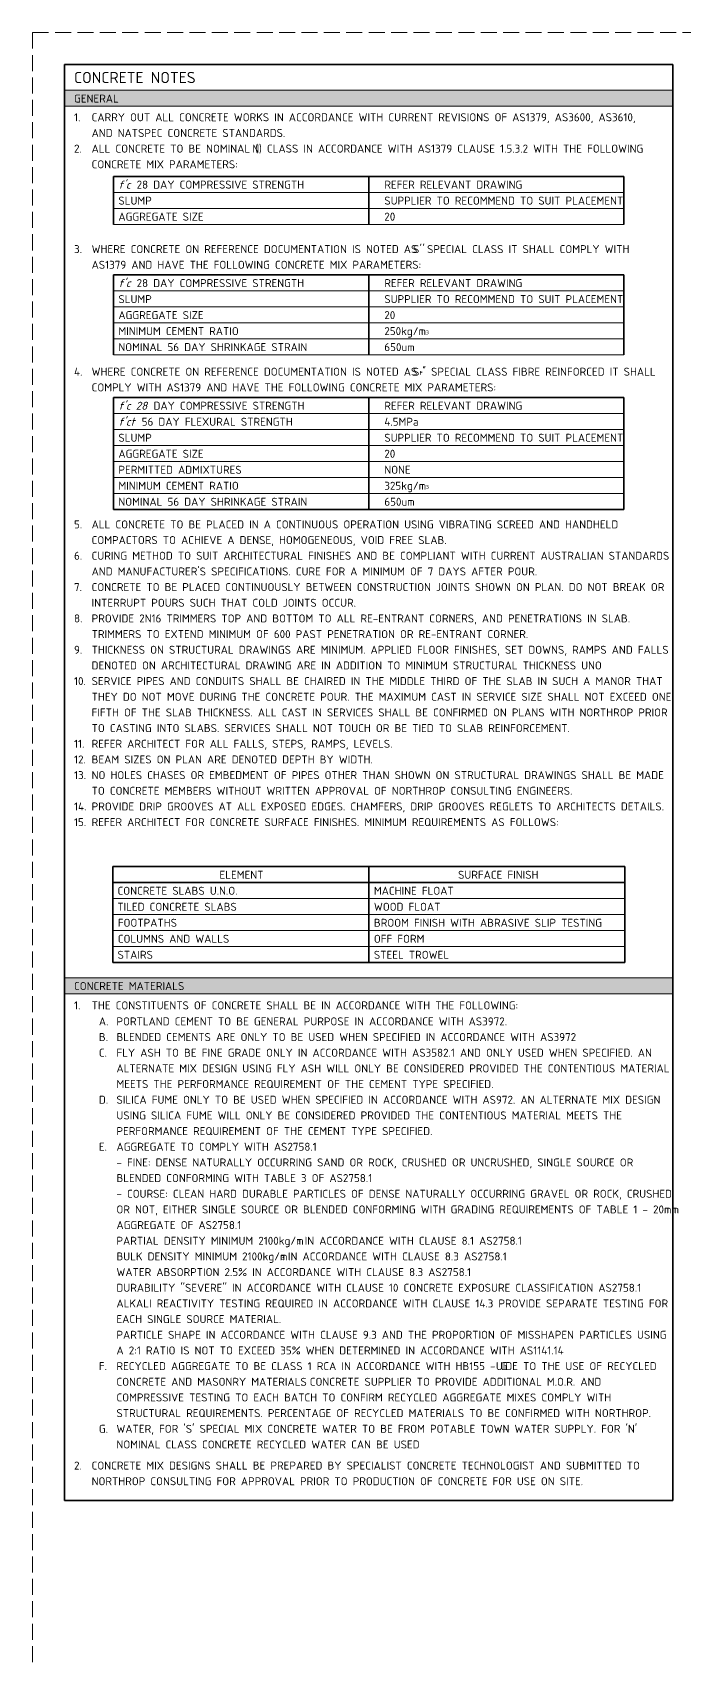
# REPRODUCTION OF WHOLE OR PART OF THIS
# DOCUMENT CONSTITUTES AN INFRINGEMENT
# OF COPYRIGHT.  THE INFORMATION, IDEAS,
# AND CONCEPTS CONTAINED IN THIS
# Model space of a CAD drawing. Header units: millimetres. Extents: x 1350 to 2392, y 3548 to 4058.
# Drawn here: x 1350 to 1554, y 3548 to 4058 of the extents above; entities that cross this region are included whole.
import ezdxf

# ---------------------------------------------------------------- set-up
doc = ezdxf.new("R2010")
doc.units = ezdxf.units.MM
doc.linetypes.add('Dash', pattern=[7, 5, -2])
for name, color, linetype, lineweight in [('A-000-T_TEXT', 231, 'Continuous', 13), ('A-010-M_LINE', 90, 'Continuous', 13), ('Z-060-M_DETAIL', 92, 'Continuous', 25), ('Z-200_P_REF_PLANE', 111, 'Dash', 13)]:
    doc.layers.add(name, color=color, linetype=linetype, lineweight=lineweight)
doc.styles.add('ISOCPEUR', font='isocpeur.ttf', dxfattribs={"height": 2.5})
doc.styles.add('ISOCPEUR_1', font='isocpeur.ttf', dxfattribs={"height": 1.25})
doc.styles.add('ISOCPEUR_B', font='', dxfattribs={"height": 3.5})
doc.styles.add('ISOCPEUR_B_1', font='', dxfattribs={"height": 2.5})
doc.styles.add('ISOCPEUR_B_2', font='', dxfattribs={"height": 1.25})
doc.styles.add('ISOCPEUR_I', font='isocpeui.ttf', dxfattribs={"height": 2.5})
doc.styles.get('ISOCPEUR_B').set_extended_font_data('ISOCPEUR', bold=True)
doc.styles.get('ISOCPEUR_B_1').set_extended_font_data('ISOCPEUR', bold=True)
doc.styles.get('ISOCPEUR_B_2').set_extended_font_data('ISOCPEUR', bold=True)

msp = doc.modelspace()

# ---------------------------------------------------------------- hatches: boundary and pattern name
at = {"layer": 'Z-060-M_DETAIL'}
for points in [[(1360.35, 4040.02), (1360.35, 4035.02), (1550.35, 4035.02), (1550.35, 4040.02)], [(1360.35, 3762.8), (1360.35, 3757.8), (1550.35, 3757.8), (1550.35, 3762.8)]]:
    msp.add_hatch(color=9, dxfattribs=at).paths.add_polyline_path(points)

# ---------------------------------------------------------------- linework, layer by layer
at = {"layer": 'A-010-M_LINE', "lineweight": 35}
for p, q in [((1360.35, 4048.02), (1360.35, 3599.51)), ((1360.35, 4048.02), (1550.35, 4048.02)), ((1550.35, 4048.02), (1550.35, 3599.51)), ((1375.61, 4013.13), (1535.09, 4013.13)), ((1375.61, 3998.13), (1375.61, 4013.13)), ((1455.35, 4013.13), (1455.35, 3998.13)), ((1535.09, 3998.13), (1535.09, 4013.13)), ((1535.09, 3982.37), (1375.61, 3982.37)), ((1375.61, 3957.37), (1375.61, 3982.37)), ((1455.35, 3982.37), (1455.35, 3957.37)), ((1535.09, 3957.37), (1535.09, 3982.37)), ((1535.09, 3944.07), (1375.61, 3944.07)), ((1375.61, 3909.07), (1375.61, 3944.07)), ((1455.35, 3944.07), (1455.35, 3909.07)), ((1535.09, 3909.07), (1535.09, 3944.07)), ((1535.09, 3909.07), (1375.61, 3909.07)), ((1535.35, 3797.57), (1375.35, 3797.57)), ((1375.35, 3767.57), (1375.35, 3797.57)), ((1455.35, 3797.57), (1455.35, 3767.57)), ((1535.35, 3767.57), (1535.35, 3797.57)), ((1535.35, 3792.57), (1375.35, 3792.57)), ((1535.35, 3767.57), (1375.35, 3767.57)), ((1360.35, 3599.51), (1550.35, 3599.51))]:
    msp.add_line(p, q, dxfattribs=at)
at = {"layer": 'A-010-M_LINE', "lineweight": 18}
for p, q in [((1550.35, 4040.02), (1360.35, 4040.02)), ((1360.35, 4040.02), (1360.35, 4035.02)), ((1550.35, 4035.02), (1550.35, 4040.02)), ((1360.35, 4035.02), (1550.35, 4035.02)), ((1375.61, 4008.13), (1535.09, 4008.13)), ((1375.61, 4003.13), (1535.09, 4003.13)), ((1375.61, 3998.13), (1535.09, 3998.13)), ((1535.09, 3977.37), (1375.61, 3977.37)), ((1535.09, 3972.37), (1375.61, 3972.37)), ((1535.09, 3967.37), (1375.61, 3967.37)), ((1535.09, 3967.37), (1375.61, 3967.37)), ((1535.09, 3962.37), (1375.61, 3962.37)), ((1535.09, 3957.37), (1375.61, 3957.37)), ((1535.09, 3939.07), (1375.61, 3939.07)), ((1535.09, 3934.07), (1375.61, 3934.07)), ((1535.09, 3929.07), (1375.61, 3929.07)), ((1535.09, 3924.07), (1375.61, 3924.07)), ((1535.09, 3924.07), (1375.61, 3924.07)), ((1535.09, 3919.07), (1375.61, 3919.07)), ((1535.09, 3914.07), (1375.61, 3914.07)), ((1535.35, 3787.57), (1375.35, 3787.57)), ((1535.35, 3782.57), (1375.35, 3782.57)), ((1535.35, 3777.57), (1375.35, 3777.57)), ((1535.35, 3772.57), (1375.35, 3772.57)), ((1550.35, 3762.8), (1360.35, 3762.8)), ((1360.35, 3762.8), (1360.35, 3757.8)), ((1550.35, 3757.8), (1550.35, 3762.8)), ((1360.35, 3757.8), (1550.35, 3757.8))]:
    msp.add_line(p, q, dxfattribs=at)
at = {"layer": 'Z-200_P_REF_PLANE'}
for q in [(1350.35, 3548.02), (1950.35, 4058.02)]:
    msp.add_line((1350.35, 4058.02), q, dxfattribs=at)

# ---------------------------------------------------------------- texts
at = {"layer": 'A-000-T_TEXT', "color": 7, "lineweight": 18, "attachment_point": 1}
for s, insert, char_height, width, style in [('CONCRETE NOTES', (1363.28, 4045.76), 3.5, 46.097, 'ISOCPEUR_B'), ('GENERAL', (1363.28, 4038.68), 2.5, 16.9958, 'ISOCPEUR_B_1'), ('1.', (1363.28, 4032.83), 2.5, 6.6546, 'ISOCPEUR'), ('CARRY OUT ALL CONCRETE WORKS IN ACCORDANCE WITH CURRENT REVISIONS OF AS1379, AS3600, AS3610,  ', (1368.77, 4032.83), 2.5, 204.5105, 'ISOCPEUR'), ('AND NATSPEC CONCRETE STANDARDS.', (1368.77, 4027.93), 2.5, 71.1898, 'ISOCPEUR'), ('2.', (1363.28, 4023.04), 2.5, 6.6546, 'ISOCPEUR'), ('ALL CONCRETE TO BE NOMINAL (', (1368.77, 4023.04), 2.5, 60.8481, 'ISOCPEUR'), ('\\fISOCPEUR|b1|i0|c0|p34|;N', (1418.98, 4023.04), 2.5, 2.4852, 'ISOCPEUR_B_1'), (') CLASS IN ACCORDANCE WITH AS1379 CLAUSE 1.5.3.2 WITH THE FOLLOWING ', (1421.03, 4023.04), 2.5, 143.6624, 'ISOCPEUR'), ('CONCRETE MIX PARAMETERS:', (1368.77, 4018.14), 2.5, 53.7131, 'ISOCPEUR'), ("f'c", (1377.14, 4011.79), 2.5, 4.9705, 'ISOCPEUR_I'), (' 28 DAY COMPRESSIVE STRENGTH', (1381.24, 4011.79), 2.5, 63.4135, 'ISOCPEUR'), ('REFER RELEVANT DRAWING', (1460.22, 4011.79), 2.5, 50.7468, 'ISOCPEUR'), ('SLUMP', (1377.14, 4006.79), 2.5, 12.1055, 'ISOCPEUR'), ('SUPPLIER TO RECOMMEND TO SUIT PLACEMENT', (1460.22, 4006.79), 2.5, 87.0633, 'ISOCPEUR'), ('AGGREGATE SIZE', (1377.14, 4001.79), 2.5, 31.5063, 'ISOCPEUR'), ('20 ', (1460.22, 4001.79), 2.5, 6.173, 'ISOCPEUR'), ('3.', (1363.28, 3991.65), 2.5, 6.6546, 'ISOCPEUR'), ("WHERE CONCRETE ON REFERENCE DOCUMENTATION IS NOTED AS '", (1368.77, 3991.65), 2.5, 121.6962, 'ISOCPEUR'), ('\\fISOCPEUR|b1|i0|c0|p34|;S', (1469.18, 3991.65), 2.5, 2.4852, 'ISOCPEUR_B_1'), ("' SPECIAL CLASS IT SHALL COMPLY WITH ", (1471.23, 3991.65), 2.5, 79.5274, 'ISOCPEUR'), ('AS1379 AND HAVE THE FOLLOWING CONCRETE MIX PARAMETERS:', (1368.77, 3986.76), 2.5, 120.9746, 'ISOCPEUR'), ("f'c", (1377.14, 3981.03), 2.5, 4.9705, 'ISOCPEUR_I'), (' 28 DAY COMPRESSIVE STRENGTH', (1381.24, 3981.03), 2.5, 63.4135, 'ISOCPEUR'), ('REFER RELEVANT DRAWING', (1460.22, 3981.03), 2.5, 50.7468, 'ISOCPEUR'), ('SLUMP', (1377.14, 3976.03), 2.5, 12.1055, 'ISOCPEUR'), ('SUPPLIER TO RECOMMEND TO SUIT PLACEMENT', (1460.22, 3976.03), 2.5, 87.0633, 'ISOCPEUR'), ('AGGREGATE SIZE', (1377.14, 3971.03), 2.5, 31.5063, 'ISOCPEUR'), ('20', (1460.22, 3971.03), 2.5, 4.3291, 'ISOCPEUR'), ('MINIMUM CEMENT RATIO', (1377.14, 3966.03), 2.5, 43.2911, 'ISOCPEUR'), ('250kg/m', (1460.22, 3966.03), 2.5, 15.7131, 'ISOCPEUR'), ('3', (1473.18, 3965.03), 1.25, 1.443, 'ISOCPEUR_1'), ('NOMINAL 56 DAY SHRINKAGE STRAIN', (1377.14, 3961.03), 2.5, 68.7046, 'ISOCPEUR'), ('650um', (1460.22, 3961.03), 2.5, 11.384, 'ISOCPEUR'), ('4.', (1363.28, 3953.36), 2.5, 6.6546, 'ISOCPEUR'), ("WHERE CONCRETE ON REFERENCE DOCUMENTATION IS NOTED AS '", (1368.77, 3953.36), 2.5, 121.6962, 'ISOCPEUR'), ('\\fISOCPEUR|b1|i0|c0|p34|;S', (1469.18, 3953.36), 2.5, 2.4852, 'ISOCPEUR_B_1'), ("' SPECIAL CLASS FIBRE REINFORCED IT SHALL ", (1472.49, 3953.36), 2.5, 87.4641, 'ISOCPEUR'), ('COMPLY WITH AS1379 AND HAVE THE FOLLOWING CONCRETE MIX PARAMETERS:', (1368.77, 3948.46), 2.5, 148.3122, 'ISOCPEUR'), ('\\fISOCPEUR|b1|i0|c0|p34|;F', (1471.23, 3952.36), 1.25, 1.5232, 'ISOCPEUR_B_2'), ("f'c 28 ", (1377.14, 3942.73), 2.5, 13.308, 'ISOCPEUR_I'), ('DAY COMPRESSIVE STRENGTH', (1388.12, 3942.73), 2.5, 55.3966, 'ISOCPEUR'), ('REFER RELEVANT DRAWING', (1460.22, 3942.73), 2.5, 50.7468, 'ISOCPEUR'), ("f'ct", (1377.14, 3937.73), 2.5, 6.8945, 'ISOCPEUR_I'), (' 56 DAY FLEXURAL STRENGTH', (1382.83, 3937.73), 2.5, 57.481, 'ISOCPEUR'), ('4.5MPa', (1460.22, 3937.73), 2.5, 12.7468, 'ISOCPEUR'), ('SLUMP', (1377.14, 3932.73), 2.5, 12.1055, 'ISOCPEUR'), ('SUPPLIER TO RECOMMEND TO SUIT PLACEMENT', (1460.22, 3932.73), 2.5, 87.0633, 'ISOCPEUR'), ('AGGREGATE SIZE', (1377.14, 3927.73), 2.5, 31.5063, 'ISOCPEUR'), ('20', (1460.22, 3927.73), 2.5, 4.3291, 'ISOCPEUR'), ('PERMITTED ADMIXTURES', (1377.14, 3922.73), 2.5, 45.0548, 'ISOCPEUR'), ('NONE', (1460.22, 3922.73), 2.5, 9.3797, 'ISOCPEUR'), ('MINIMUM CEMENT RATIO', (1377.14, 3917.73), 2.5, 43.2911, 'ISOCPEUR'), ('325kg/m', (1460.22, 3917.73), 2.5, 15.7131, 'ISOCPEUR'), ('NOMINAL 56 DAY SHRINKAGE STRAIN', (1377.14, 3912.73), 2.5, 68.7046, 'ISOCPEUR'), ('650um', (1460.22, 3912.73), 2.5, 11.384, 'ISOCPEUR'), ('3', (1473.18, 3916.73), 1.25, 1.443, 'ISOCPEUR_1'), ('5.', (1363.28, 3905.66), 2.5, 6.6546, 'ISOCPEUR'), ('ALL CONCRETE TO BE PLACED IN A CONTINUOUS OPERATION USING VIBRATING SCREED AND HANDHELD ', (1368.77, 3905.66), 2.5, 193.1265, 'ISOCPEUR'), ('COMPACTORS TO ACHIEVE A DENSE, HOMOGENEOUS, VOID FREE SLAB.', (1368.77, 3900.76), 2.5, 129.5527, 'ISOCPEUR'), ('6.', (1363.28, 3895.87), 2.5, 6.6546, 'ISOCPEUR'), ("AND MANUFACTURER'S SPECIFICATIONS. CURE FOR A MINIMUM OF 7 DAYS AFTER POUR.", (1368.77, 3890.97), 2.5, 162.6624, 'ISOCPEUR'), ('CURING METHOD TO SUIT ARCHITECTURAL FINISHES AND BE COMPLIANT WITH CURRENT AUSTRALIAN STANDARDS ', (1368.77, 3895.87), 2.5, 212.5274, 'ISOCPEUR'), ('7.', (1363.28, 3886.08), 2.5, 6.6546, 'ISOCPEUR'), ('CONCRETE TO BE PLACED CONTINUOUSLY BETWEEN CONSTRUCTION JOINTS SHOWN ON PLAN. DO NOT BREAK OR ', (1368.77, 3886.08), 2.5, 210.1223, 'ISOCPEUR'), ('INTERRUPT POURS SUCH THAT COLD JOINTS OCCUR.', (1368.77, 3881.18), 2.5, 96.2025, 'ISOCPEUR'), ('8.', (1363.28, 3876.29), 2.5, 6.6546, 'ISOCPEUR'), ('PROVIDE 2N16 TRIMMERS TOP AND BOTTOM TO ALL RE-ENTRANT CORNERS, AND PENETRATIONS IN SLAB. ', (1368.77, 3876.29), 2.5, 198.578, 'ISOCPEUR'), ('TRIMMERS TO EXTEND MINIMUM OF 600 PAST PENETRATION OR RE-ENTRANT CORNER.', (1368.77, 3871.39), 2.5, 159.4556, 'ISOCPEUR'), ('9.', (1363.28, 3866.5), 2.5, 6.6546, 'ISOCPEUR'), ('THICKNESS ON STRUCTURAL DRAWINGS ARE MINIMUM. APPLIED FLOOR FINISHES, SET DOWNS, RAMPS AND FALLS ', (1368.77, 3866.5), 2.5, 212.367, 'ISOCPEUR'), ('DENOTED ON ARCHITECTURAL DRAWING ARE IN ADDITION TO MINIMUM STRUCTURAL THICKNESS UNO ', (1368.77, 3861.6), 2.5, 186.713, 'ISOCPEUR'), ('10.', (1363.28, 3856.71), 2.5, 6.6546, 'ISOCPEUR'), ('SERVICE PIPES AND CONDUITS SHALL BE CHAIRED IN THE MIDDLE THIRD OF THE SLAB IN SUCH A MANOR THAT ', (1368.77, 3856.71), 2.5, 209.5611, 'ISOCPEUR'), ('THEY DO NOT MOVE DURING THE CONCRETE POUR. THE MAXIMUM CAST IN SERVICE SIZE SHALL NOT EXCEED ONE ', (1368.77, 3851.81), 2.5, 213.0885, 'ISOCPEUR'), ('FIFTH OF THE SLAB THICKNESS. ALL CAST IN SERVICES SHALL BE CONFIRMED ON PLANS WITH NORTHROP PRIOR ', (1368.77, 3846.92), 2.5, 212.367, 'ISOCPEUR'), ('TO CASTING INTO SLABS. SERVICES SHALL NOT TOUCH OR BE TIED TO SLAB REINFORCEMENT.', (1368.77, 3842.02), 2.5, 174.9282, 'ISOCPEUR'), ('11.', (1363.28, 3837.13), 2.5, 6.6546, 'ISOCPEUR'), ('REFER ARCHITECT FOR ALL FALLS, STEPS, RAMPS, LEVELS.', (1368.77, 3837.13), 2.5, 111.8354, 'ISOCPEUR'), ('12.', (1363.28, 3832.23), 2.5, 6.6546, 'ISOCPEUR'), ('BEAM SIZES ON PLAN ARE DENOTED DEPTH BY WIDTH.', (1368.77, 3832.23), 2.5, 102.4557, 'ISOCPEUR'), ('13.', (1363.28, 3827.34), 2.5, 6.6546, 'ISOCPEUR'), ('NO HOLES CHASES OR EMBEDMENT OF PIPES OTHER THAN SHOWN ON STRUCTURAL DRAWINGS SHALL BE MADE ', (1368.77, 3827.34), 2.5, 210.2025, 'ISOCPEUR'), ('TO CONCRETE MEMBERS WITHOUT WRITTEN APPROVAL OF NORTHROP CONSULTING ENGINEERS.', (1368.77, 3822.44), 2.5, 175.0885, 'ISOCPEUR'), ('14.', (1363.28, 3817.55), 2.5, 6.6546, 'ISOCPEUR'), ('PROVIDE DRIP GROOVES AT ALL EXPOSED EDGES. CHAMFERS, DRIP GROOVES REGLETS TO ARCHITECTS DETAILS.', (1368.77, 3817.55), 2.5, 209.962, 'ISOCPEUR'), ('15.', (1363.28, 3812.65), 2.5, 6.6546, 'ISOCPEUR'), ('REFER ARCHITECT FOR CONCRETE SURFACE FINISHES. MINIMUM REQUIREMENTS AS FOLLOWS:', (1368.77, 3812.65), 2.5, 170.6793, 'ISOCPEUR'), ('ELEMENT', (1408.72, 3796.22), 2.5, 16.1941, 'ISOCPEUR'), ('SURFACE FINISH', (1483.26, 3796.22), 2.5, 29.4219, 'ISOCPEUR'), ('CONCRETE SLABS U.N.O.', (1376.87, 3791.22), 2.5, 43.9325, 'ISOCPEUR'), ('MACHINE FLOAT', (1456.96, 3791.22), 2.5, 29.1814, 'ISOCPEUR'), ('TILED CONCRETE SLABS', (1376.78, 3786.22), 2.5, 44.0928, 'ISOCPEUR'), ('WOOD FLOAT', (1456.96, 3786.22), 2.5, 24.2911, 'ISOCPEUR'), ('FOOTPATHS', (1376.96, 3781.22), 2.5, 21.7257, 'ISOCPEUR'), ('BROOM FINISH WITH ABRASIVE SLIP TESTING', (1456.96, 3781.22), 2.5, 83.135, 'ISOCPEUR'), ('COLUMNS AND WALLS', (1376.96, 3776.22), 2.5, 40.7257, 'ISOCPEUR'), ('OFF FORM', (1456.96, 3776.22), 2.5, 18.2785, 'ISOCPEUR'), ('STAIRS', (1376.87, 3771.22), 2.5, 13.2278, 'ISOCPEUR'), ('STEEL TROWEL', (1456.96, 3771.22), 2.5, 28.0591, 'ISOCPEUR'), ('CONCRETE MATERIALS', (1363.28, 3761.46), 2.5, 42.1688, 'ISOCPEUR_B_1'), ('1.', (1363.28, 3755.42), 2.5, 6.6546, 'ISOCPEUR'), ('THE CONSTITUENTS OF CONCRETE SHALL BE IN ACCORDANCE WITH THE FOLLOWING:', (1368.77, 3755.42), 2.5, 155.8481, 'ISOCPEUR'), ('A.', (1371.04, 3750.42), 2.5, 6.6546, 'ISOCPEUR'), ('PORTLAND CEMENT TO BE GENERAL PURPOSE IN ACCORDANCE WITH AS3972. ', (1376.53, 3750.42), 2.5, 144.9451, 'ISOCPEUR'), ('B.', (1371.04, 3745.52), 2.5, 6.6546, 'ISOCPEUR'), ('BLENDED CEMENTS ARE ONLY TO BE USED WHEN SPECIFIED IN ACCORDANCE WITH AS3972', (1376.53, 3745.52), 2.5, 168.2742, 'ISOCPEUR'), ('C.', (1371.04, 3740.63), 2.5, 6.6546, 'ISOCPEUR'), ('FLY ASH TO BE FINE GRADE ONLY IN ACCORDANCE WITH AS3582.1 AND ONLY USED WHEN SPECIFIED. AN ', (1376.53, 3740.63), 2.5, 197.616, 'ISOCPEUR'), ('ALTERNATE MIX DESIGN USING FLY ASH WILL ONLY BE CONSIDERED PROVIDED THE CONTENTIOUS MATERIAL ', (1376.53, 3735.73), 2.5, 203.5485, 'ISOCPEUR'), ('MEETS THE PERFORMANCE REQUIREMENT OF THE CEMENT TYPE SPECIFIED.', (1376.53, 3730.84), 2.5, 138.0506, 'ISOCPEUR'), ('D.', (1371.04, 3725.94), 2.5, 6.6546, 'ISOCPEUR'), ('SILICA FUME ONLY TO BE USED WHEN SPECIFIED IN ACCORDANCE WITH AS972. AN ALTERNATE MIX DESIGN ', (1376.53, 3725.94), 2.5, 200.9029, 'ISOCPEUR'), ('USING SILICA FUME WILL ONLY BE CONSIDERED PROVIDED THE CONTENTIOUS MATERIAL MEETS THE ', (1376.53, 3721.05), 2.5, 186.0717, 'ISOCPEUR'), ('PERFORMANCE REQUIREMENT OF THE CEMENT TYPE SPECIFIED.', (1376.53, 3716.15), 2.5, 115.5232, 'ISOCPEUR'), ('E.', (1371.04, 3711.26), 2.5, 6.6546, 'ISOCPEUR'), ('AGGREGATE TO COMPLY WITH AS2758.1', (1376.53, 3711.26), 2.5, 73.8354, 'ISOCPEUR'), ('^I', (1437.45, 3711.26), 2.5, 6.0127, 'ISOCPEUR'), ('- FINE: DENSE NATURALLY OCCURRING SAND OR ROCK, CRUSHED OR UNCRUSHED, SINGLE SOURCE OR ', (1376.53, 3706.36), 2.5, 189.5189, 'ISOCPEUR'), ('BLENDED CONFORMING WITH TABLE 3 OF AS2758.1', (1376.53, 3701.47), 2.5, 93.3966, 'ISOCPEUR'), ('- COURSE: CLEAN HARD DURABLE PARTICLES OF DENSE NATURALLY OCCURRING GRAVEL OR ROCK, CRUSHED ', (1376.53, 3696.57), 2.5, 204.8312, 'ISOCPEUR'), ('OR NOT, EITHER SINGLE SOURCE OR BLENDED CONFORMING WITH GRADING REQUIREMENTS OF TABLE 1 - 20mm ', (1376.53, 3691.68), 2.5, 205.4725, 'ISOCPEUR'), ('AGGREGATE OF AS2758.1', (1376.53, 3686.79), 2.5, 46.2574, 'ISOCPEUR'), ('PARTIAL DENSITY MINIMUM 2100kg/m', (1376.53, 3681.89), 2.5, 68.6245, 'ISOCPEUR'), ('3 ', (1433.15, 3680.89), 1.25, 2.6456, 'ISOCPEUR_1'), ('IN ACCORDANCE WITH CLAUSE 8.1 AS2758.1', (1435.34, 3681.89), 2.5, 80.0886, 'ISOCPEUR'), ('WATER ABSORPTION 2.5% IN ACCORDANCE WITH CLAUSE 8.3 AS2758.1', (1376.53, 3672.1), 2.5, 130.7552, 'ISOCPEUR'), ('BULK DENSITY MINIMUM 2100kg/m', (1376.53, 3677), 2.5, 62.2911, 'ISOCPEUR'), ('3 ', (1427.93, 3676), 1.25, 2.6456, 'ISOCPEUR_1'), ('IN ACCORDANCE WITH CLAUSE 8.3 AS2758.1', (1430.11, 3677), 2.5, 80.7299, 'ISOCPEUR'), ('DURABILITY "SEVERE" IN ACCORDANCE WITH CLAUSE 10 CONCRETE EXPOSURE CLASSIFICATION AS2758.1', (1376.53, 3667.21), 2.5, 193.6877, 'ISOCPEUR'), ('ALKALI REACTIVITY TESTING REQUIRED IN ACCORDANCE WITH CLAUSE 14.3 PROVIDE SEPARATE TESTING FOR ', (1376.53, 3662.31), 2.5, 204.751, 'ISOCPEUR'), ('EACH SINGLE SOURCE MATERIAL.', (1376.53, 3657.42), 2.5, 60.4472, 'ISOCPEUR'), ('PARTICLE SHAPE IN ACCORDANCE WITH CLAUSE 9.3 AND THE PROPORTION OF MISSHAPEN PARTICLES USING ', (1376.53, 3652.52), 2.5, 202.9071, 'ISOCPEUR'), ('A 2:1 RATIO IS NOT TO EXCEED 35% WHEN DETERMINED IN ACCORDANCE WITH AS1141.14', (1376.53, 3647.63), 2.5, 164.3459, 'ISOCPEUR'), ('F.', (1371.04, 3642.73), 2.5, 3.0464, 'ISOCPEUR'), ('^I', (1373.55, 3642.73), 2.5, 3.6076, 'ISOCPEUR'), ('RECYCLED AGGREGATE TO BE CLASS 1 RCA IN ACCORDANCE WITH HB155 - G', (1376.53, 3642.73), 2.5, 143.6624, 'ISOCPEUR'), ('UIDE TO THE USE OF RECYCLED ', (1495.06, 3642.73), 2.5, 60.6076, 'ISOCPEUR'), ('^I', (1371.04, 3637.84), 2.5, 6.654, 'ISOCPEUR'), ('CONCRETE AND MASONRY MATERIALS', (1376.53, 3637.84), 2.5, 69.7468, 'ISOCPEUR'), ('^I', (1436.33, 3637.84), 2.5, 0.7215, 'ISOCPEUR'), ('CONCRETE SUPPLIER TO PROVIDE ADDITIONAL M.O.R. AND ', (1436.92, 3637.84), 2.5, 107.7468, 'ISOCPEUR'), ('^I', (1371.04, 3632.94), 2.5, 6.654, 'ISOCPEUR'), ('COMPRESSIVE TESTING TO EACH BATCH TO CONFIRM RECYCLED AGGREGATE MIXES COMPLY WITH ', (1376.53, 3632.94), 2.5, 183.1054, 'ISOCPEUR'), ('. ', (1434.08, 3637.84), 2.5, 2.7257, 'ISOCPEUR'), ('^I', (1371.04, 3628.05), 2.5, 6.654, 'ISOCPEUR'), ('STRUCTURAL REQUIREMENTS. PERCENTAGE OF RECYCLED MATERIALS TO BE CONFIRMED WITH NORTHROP. ', (1376.53, 3628.05), 2.5, 197.2151, 'ISOCPEUR'), ('G.', (1371.04, 3623.15), 2.5, 3.2869, 'ISOCPEUR'), ('^I', (1373.75, 3623.15), 2.5, 3.3671, 'ISOCPEUR'), ("WATER, FOR 'S' SPECIAL MIX CONCRETE WATER TO BE FROM POTABLE TOWN WATER SUPPLY. FOR 'N' ", (1376.53, 3623.15), 2.5, 193.9282, 'ISOCPEUR'), ('^I', (1371.04, 3618.26), 2.5, 6.654, 'ISOCPEUR'), ('NOMINAL CLASS CONCRETE RECYCLED WATER CAN BE USED', (1376.53, 3618.26), 2.5, 111.4346, 'ISOCPEUR'), ('2.', (1363.28, 3611.67), 2.5, 6.6546, 'ISOCPEUR'), ('CONCRETE MIX DESIGNS SHALL BE PREPARED BY SPECIALIST CONCRETE TECHNOLOGIST AND SUBMITTED TO ', (1368.77, 3611.67), 2.5, 202.3459, 'ISOCPEUR'), ('NORTHROP CONSULTING FOR APPROVAL PRIOR TO PRODUCTION OF CONCRETE FOR USE ON SITE.', (1368.77, 3606.77), 2.5, 178.2953, 'ISOCPEUR')]:
    msp.add_mtext(s, dxfattribs=dict(at, insert=insert, char_height=char_height, width=width, style=style))

doc.saveas('drawing.dxf')
